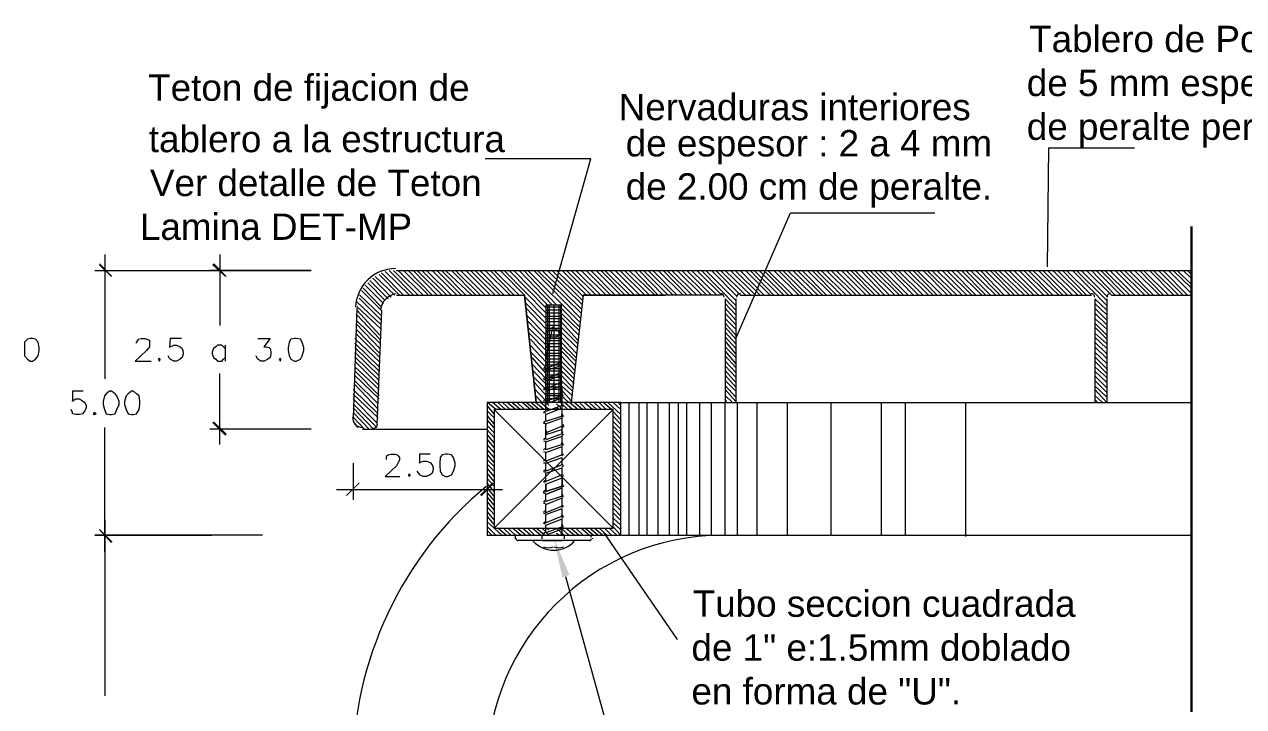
# Model space of a CAD drawing. Header units: inches. Extents: x 0.09 to 5.48, y 0.22 to 3.71.
# Drawn here: x 2.975 to 4.131, y 1.533 to 2.179 of the extents above; entities that cross this region are included whole.
import ezdxf

# ---------------------------------------------------------------- set-up
doc = ezdxf.new("R2010")
doc.units = ezdxf.units.IN
doc.header["$MEASUREMENT"] = 0
for name, color, linetype in [('PDF_PDF3_PDF4_PDF10_0', 7, 'Continuous'), ('PDF_PDF3_PDF4_PDF10_1', 7, 'Continuous'), ('PDF_PDF3_PDF4_PDF10_COTAS', 7, 'Continuous'), ('PDF_PDF3_PDF4_PDF10_COTAS-01', 7, 'Continuous'), ('PDF_PDF3_PDF4_PDF10_TEXTURA', 7, 'Continuous'), ('PDF_Texto', 7, 'Continuous')]:
    doc.layers.add(name, color=color, linetype=linetype)
doc.layers.add('PDF_PDF3_PDF4_PDF10_PROYECCION 2', color=7, linetype='Continuous', true_color=0x7f7f7f)
doc.styles.add('PDF Arial', font='arial.ttf')

msp = doc.modelspace()

# ---------------------------------------------------------------- linework, layer by layer
at = {"layer": 'PDF_PDF3_PDF4_PDF10_0', "lineweight": 13}
for points in [[(3.9451, 1.9493), (3.9462, 2.0622), (4.0276, 2.0622)], [(3.4761, 1.924), (3.5121, 2.0515), (3.4121, 2.0515)], [(3.6497, 1.8814), (3.7013, 2.0004), (3.8383, 2.0004)], [(3.0515, 1.9611), (3.0515, 1.8432)], [(3.1605, 1.9611), (3.1605, 1.8937)], [(3.042, 1.9459), (3.247, 1.9459), (3.151, 1.9459)], [(3.1605, 1.7808), (3.1605, 1.8482)], [(3.5873, 1.8207), (3.7412, 1.8207)], [(3.7496, 1.8207), (3.8973, 1.8207)], [(3.9057, 1.8207), (4.0473, 1.8207)], [(4.0562, 1.8207), (4.0815, 1.8207)], [(3.0515, 1.6792), (3.0515, 1.7971)], [(3.247, 1.7954), (3.151, 1.7954)], [(3.306, 1.7954), (3.4138, 1.7954)], [(3.0515, 1.7095), (3.0515, 1.5427)], [(3.2009, 1.6949), (3.042, 1.6949), (3.1526, 1.6949)], [(3.5907, 1.4691), (3.5396, 1.4703), (3.4885, 1.6556)]]:
    msp.add_lwpolyline(points, dxfattribs=at)
at = {"layer": 'PDF_PDF3_PDF4_PDF10_0', "lineweight": 18}
for points in [[(3.3279, 1.9459), (4.0815, 1.9459)], [(3.3279, 1.9224), (3.4492, 1.9224)], [(3.4492, 1.9224), (3.4604, 1.8207), (3.4492, 1.9224)], [(3.5048, 1.9224), (3.4935, 1.8207), (3.484, 1.8207), (3.4699, 1.8207), (3.4699, 1.9134), (3.484, 1.9134), (3.484, 1.8207)], [(3.635, 1.9224), (3.5048, 1.9224), (3.5823, 1.9224)], [(3.6395, 1.919), (3.6395, 1.8207)], [(3.6497, 1.919), (3.6497, 1.8207)], [(3.6541, 1.9224), (3.9866, 1.9224)], [(3.99, 1.919), (3.99, 1.8207)], [(4.0012, 1.919), (4.0012, 1.8207)], [(4.0057, 1.9224), (4.0815, 1.9224)], [(3.2902, 1.91), (3.2869, 1.8061)], [(3.3138, 1.9078), (3.3093, 1.7999)], [(3.0813, 1.8769), (3.0813, 1.878), (3.083, 1.8797), (3.083, 1.8808), (3.0858, 1.8814), (3.0897, 1.8814), (3.0914, 1.8808), (3.0937, 1.8797), (3.0937, 1.878), (3.0937, 1.8752), (3.0937, 1.8735), (3.0909, 1.8701), (3.0802, 1.86), (3.0954, 1.86)], [(3.124, 1.8814), (3.1133, 1.8814), (3.1128, 1.8729), (3.1133, 1.8735), (3.1167, 1.8752), (3.1195, 1.8752), (3.1229, 1.8735), (3.1246, 1.8718), (3.1257, 1.8684), (3.1257, 1.8668), (3.1246, 1.8634), (3.1229, 1.8617), (3.1195, 1.86), (3.1167, 1.86), (3.1133, 1.8617), (3.1128, 1.8623), (3.1116, 1.8651)], [(3.1656, 1.8718), (3.1639, 1.8735), (3.1622, 1.8752), (3.1583, 1.8752), (3.1566, 1.8735), (3.1543, 1.8718), (3.1532, 1.8684), (3.1532, 1.8668), (3.1543, 1.8634), (3.1566, 1.8617), (3.1583, 1.86), (3.1622, 1.86), (3.1639, 1.8617), (3.1656, 1.8634)], [(3.1656, 1.8752), (3.1656, 1.86)], [(3.1964, 1.8814), (3.2082, 1.8814), (3.2021, 1.8735), (3.2043, 1.8735), (3.2071, 1.8729), (3.2082, 1.8718), (3.2088, 1.8684), (3.2088, 1.8668), (3.2082, 1.8634), (3.206, 1.8617), (3.2026, 1.86), (3.1992, 1.86), (3.1964, 1.8617), (3.1959, 1.8623), (3.1948, 1.8651)], [(3.0308, 1.8314), (3.0207, 1.8314), (3.0207, 1.8218), (3.0207, 1.8224), (3.024, 1.8241), (3.0274, 1.8241), (3.0302, 1.8224), (3.0325, 1.8207), (3.0336, 1.8179), (3.0336, 1.8157), (3.0325, 1.8128), (3.0302, 1.81), (3.0274, 1.8095), (3.024, 1.8095), (3.0207, 1.81), (3.0207, 1.8112), (3.0195, 1.814)], [(3.4699, 1.8207), (3.4604, 1.8207)], [(3.5789, 1.8207), (3.5873, 1.8207)], [(3.7412, 1.8207), (3.7496, 1.8207)], [(3.8973, 1.8207), (3.9057, 1.8207)], [(4.0473, 1.8207), (4.0562, 1.8207)], [(3.2958, 1.7954), (3.306, 1.7954)]]:
    msp.add_lwpolyline(points, dxfattribs=at)
at = {"layer": 'PDF_PDF3_PDF4_PDF10_0', "lineweight": 5}
for points in [[(3.484, 1.9111), (3.4699, 1.9111)], [(3.484, 1.9083), (3.4699, 1.9083)], [(3.4711, 1.9134), (3.4711, 1.8207)], [(3.4727, 1.9134), (3.4727, 1.8207)], [(3.4772, 1.9134), (3.4772, 1.8207)], [(3.4817, 1.9134), (3.4817, 1.8207)], [(3.4834, 1.9134), (3.4834, 1.8207)], [(3.484, 1.9055), (3.4699, 1.9055)], [(3.484, 1.9021), (3.4699, 1.9021)], [(3.484, 1.8999), (3.4699, 1.8999)], [(3.484, 1.8971), (3.4699, 1.8971)], [(3.4694, 1.8527), (3.4694, 1.8864), (3.4761, 1.8926)], [(3.4694, 1.8606), (3.4761, 1.8926), (3.484, 1.8864), (3.4795, 1.8825), (3.4744, 1.883)], [(3.484, 1.8937), (3.4699, 1.8937)], [(3.484, 1.8909), (3.4699, 1.8909)], [(3.484, 1.8887), (3.4699, 1.8887)], [(3.484, 1.8864), (3.484, 1.8589), (3.4699, 1.8589)], [(3.484, 1.8847), (3.4699, 1.8847)], [(3.484, 1.8814), (3.4699, 1.8814)], [(3.484, 1.8791), (3.4699, 1.8791)], [(3.484, 1.8763), (3.4699, 1.8763)], [(3.484, 1.8735), (3.4699, 1.8735)], [(3.484, 1.8701), (3.4699, 1.8701)], [(3.484, 1.8673), (3.4699, 1.8673)], [(3.484, 1.8651), (3.4699, 1.8651)], [(3.484, 1.8617), (3.4699, 1.8617)], [(3.4694, 1.8432), (3.4694, 1.851)], [(3.484, 1.8493), (3.484, 1.8561), (3.4699, 1.8561)], [(3.484, 1.8527), (3.4699, 1.8527)], [(3.484, 1.8505), (3.4699, 1.8505)], [(3.4694, 1.8336), (3.4694, 1.8415)], [(3.484, 1.8398), (3.484, 1.8465), (3.4699, 1.8465)], [(3.484, 1.8443), (3.4699, 1.8443)], [(3.484, 1.8415), (3.4699, 1.8415)], [(3.484, 1.8381), (3.4699, 1.8381)], [(3.4694, 1.8218), (3.4694, 1.8291)], [(3.484, 1.8353), (3.4699, 1.8353)], [(3.484, 1.8331), (3.4699, 1.8331)], [(3.484, 1.8291), (3.4699, 1.8291)], [(3.484, 1.8269), (3.4699, 1.8269)], [(3.4851, 1.8274), (3.4851, 1.8347)], [(3.4694, 1.8123), (3.4694, 1.8196)], [(3.484, 1.8241), (3.4699, 1.8241)], [(3.4851, 1.8179), (3.4851, 1.8252)], [(3.4851, 1.8078), (3.4851, 1.8157)], [(3.4694, 1.8027), (3.4694, 1.81)], [(3.4851, 1.7909), (3.4851, 1.7982), (3.4851, 1.8061)], [(3.4694, 1.7859), (3.4694, 1.7932), (3.4694, 1.8005)], [(3.4694, 1.7758), (3.4694, 1.7836)], [(3.4851, 1.7808), (3.4851, 1.7887)], [(3.4694, 1.7651), (3.4694, 1.773)], [(3.4851, 1.7713), (3.4851, 1.7791)], [(3.4851, 1.7617), (3.4851, 1.7685)], [(3.4694, 1.7556), (3.4694, 1.7634)], [(3.4851, 1.7522), (3.4851, 1.7589)], [(3.4694, 1.746), (3.4694, 1.7539)], [(3.4851, 1.7494), (3.4851, 1.7415), (3.4851, 1.7494)], [(3.4694, 1.7432), (3.4694, 1.7365), (3.4694, 1.7432)], [(3.4851, 1.732), (3.4851, 1.7398)], [(3.4694, 1.7269), (3.4694, 1.7337)], [(3.4694, 1.7162), (3.4694, 1.7241)], [(3.4851, 1.7224), (3.4851, 1.7303)], [(3.4694, 1.7067), (3.4694, 1.7146)], [(3.4851, 1.7129), (3.4851, 1.7202)], [(3.4851, 1.7028), (3.4851, 1.7106)], [(3.4694, 1.6972), (3.4694, 1.7045)], [(3.4851, 1.6949), (3.4851, 1.7011)], [(3.4407, 1.6915), (3.4407, 1.6949), (3.5109, 1.6949)], [(3.5109, 1.6899), (3.443, 1.6899)], [(3.466, 1.6915), (3.466, 1.6949), (3.4868, 1.6949), (3.4868, 1.6915)], [(3.4666, 1.6915), (3.4666, 1.6915)], [(3.4666, 1.6899), (3.4851, 1.6899)], [(3.4694, 1.6949), (3.4694, 1.6949)], [(3.4851, 1.6915), (3.4851, 1.6915)], [(3.5137, 1.6921), (3.5137, 1.6915)], [(3.5413, 1.6949), (4.0815, 1.6949)]]:
    msp.add_lwpolyline(points, dxfattribs=at)
at = {"layer": 'PDF_PDF3_PDF4_PDF10_0', "lineweight": 18}
for points in [[(2.9808, 1.8814), (2.978, 1.8808), (2.9752, 1.878), (2.9752, 1.8729), (2.9752, 1.8701), (2.9752, 1.8651), (2.978, 1.8617), (2.9808, 1.86), (2.983, 1.86), (2.9858, 1.8617), (2.9881, 1.8651), (2.9892, 1.8701), (2.9892, 1.8729), (2.9881, 1.878), (2.9858, 1.8808), (2.983, 1.8814)], [(3.2313, 1.8814), (3.2279, 1.8808), (3.2262, 1.878), (3.2251, 1.8729), (3.2251, 1.8701), (3.2262, 1.8651), (3.2279, 1.8617), (3.2313, 1.86), (3.2329, 1.86), (3.2369, 1.8617), (3.2386, 1.8651), (3.2402, 1.8701), (3.2402, 1.8729), (3.2386, 1.878), (3.2369, 1.8808), (3.2329, 1.8814)], [(3.1032, 1.8623), (3.1021, 1.8617), (3.1032, 1.86), (3.1038, 1.8617)], [(3.2178, 1.8623), (3.2167, 1.8617), (3.2178, 1.86), (3.2183, 1.8617)], [(3.056, 1.8314), (3.0527, 1.8291), (3.051, 1.8269), (3.0499, 1.8218), (3.0499, 1.819), (3.051, 1.814), (3.0527, 1.81), (3.056, 1.8095), (3.0577, 1.8095), (3.0611, 1.81), (3.0628, 1.814), (3.065, 1.819), (3.065, 1.8218), (3.0628, 1.8269), (3.0611, 1.8291), (3.0577, 1.8314)], [(3.0768, 1.8314), (3.0734, 1.8291), (3.0718, 1.8269), (3.0701, 1.8218), (3.0701, 1.819), (3.0718, 1.814), (3.0734, 1.81), (3.0768, 1.8095), (3.0785, 1.8095), (3.0813, 1.81), (3.0841, 1.814), (3.0847, 1.819), (3.0847, 1.8218), (3.0841, 1.8269), (3.0813, 1.8291), (3.0785, 1.8314)], [(3.0414, 1.8112), (3.0403, 1.81), (3.0414, 1.8095), (3.0431, 1.81)]]:
    msp.add_lwpolyline(points, close=True, dxfattribs=at)
for centre, radius, start, end in [((3.327, 1.9097), 0.0379, 90, 178.0003), ((3.3304, 1.9064), 0.0177, 100.6946, 173.3156), ((3.6348, 1.9204), 0.00365, 1.3101, 89.9983), ((3.6539, 1.9204), 0.00365, 90.0017, 178.6899), ((3.9863, 1.9204), 0.00365, 1.3101, 89.9983), ((4.0049, 1.9204), 0.00365, 90.0017, 178.6899), ((3.2956, 1.8064), 0.00927, 178.0114, 269.9939), ((3.3062, 1.8002), 0.00365, 266.9895, 354.9907)]:
    msp.add_arc(centre, radius, start, end, dxfattribs=at)
at = {"layer": 'PDF_PDF3_PDF4_PDF10_0', "lineweight": 5}
for centre, radius, start, end in [((3.4433, 1.6918), 0.00197, 179.9976, 270.0024), ((3.477, 1.7075), 0.0267, 222.3804, 317.6196), ((3.5107, 1.6929), 0.00197, 359.9976, 90.0024), ((3.5107, 1.6918), 0.00197, 269.9976, 0.0024)]:
    msp.add_arc(centre, radius, start, end, dxfattribs=at)
at = {"layer": 'PDF_PDF3_PDF4_PDF10_0', "transparency": 33554559}
for points in [[(3.0588, 1.9403), (3.0459, 1.951), (3.0465, 1.9527)], [(3.0572, 1.9398), (3.0588, 1.9403), (3.0459, 1.951)], [(3.1672, 1.9403), (3.1532, 1.951), (3.1549, 1.9527)], [(3.1656, 1.9398), (3.1672, 1.9403), (3.1532, 1.951)], [(3.1549, 1.8027), (3.1532, 1.8016), (3.1672, 1.7909)], [(3.1532, 1.8016), (3.1672, 1.7909), (3.1656, 1.7893)], [(3.2925, 1.7449), (3.2807, 1.732), (3.2801, 1.7331)], [(3.293, 1.7443), (3.2925, 1.7449), (3.2807, 1.732)], [(3.407, 1.7331), (3.4087, 1.732), (3.4188, 1.7449)], [(3.4087, 1.732), (3.4188, 1.7449), (3.4205, 1.7443)], [(3.0588, 1.6887), (3.0459, 1.7), (3.0465, 1.7011)], [(3.0465, 1.7011), (3.0459, 1.7), (3.0588, 1.6887)], [(3.0572, 1.6876), (3.0588, 1.6887), (3.0459, 1.7)], [(3.0459, 1.7), (3.0588, 1.6887), (3.0572, 1.6876)], [(3.4851, 1.655), (3.4772, 1.6921), (3.4918, 1.6573)]]:
    msp.add_solid(points, dxfattribs=at)
at = {"layer": 'PDF_PDF3_PDF4_PDF10_1', "lineweight": 5}
for points in [[(3.4677, 1.851), (3.4677, 1.851)], [(3.484, 1.8589), (3.4694, 1.8527)], [(3.4694, 1.851), (3.4851, 1.8561)], [(3.484, 1.8493), (3.4694, 1.8432)], [(3.4857, 1.8578), (3.4857, 1.8578)], [(3.4677, 1.8415), (3.4677, 1.8415)], [(3.4694, 1.8415), (3.4851, 1.8465)], [(3.484, 1.8398), (3.4694, 1.8336)], [(3.4857, 1.8482), (3.4857, 1.8482)], [(3.4857, 1.8387), (3.4857, 1.8387)], [(3.4677, 1.8319), (3.4677, 1.8319)], [(3.4694, 1.8314), (3.4851, 1.837)], [(3.4851, 1.8274), (3.4694, 1.8218)], [(3.4868, 1.8269), (3.4868, 1.8269)], [(3.4683, 1.8196), (3.4683, 1.8196)], [(3.4694, 1.8196), (3.4851, 1.8252)], [(3.4851, 1.8179), (3.4694, 1.8123)], [(3.4694, 1.8095), (3.4851, 1.8157)], [(3.4868, 1.8173), (3.4868, 1.8173)], [(3.4683, 1.8112), (3.4683, 1.8112)], [(3.4851, 1.8078), (3.4694, 1.8027)], [(3.4694, 1.8005), (3.4851, 1.8061)], [(3.4868, 1.8078), (3.4868, 1.8078)], [(3.4683, 1.8005), (3.4683, 1.8005)], [(3.4851, 1.7982), (3.4699, 1.7921)], [(3.4699, 1.7904), (3.4857, 1.7954)], [(3.4868, 1.7971), (3.4868, 1.7971)], [(3.4683, 1.7842), (3.4683, 1.7842)], [(3.4851, 1.7909), (3.4694, 1.7853)], [(3.4694, 1.7909), (3.4694, 1.7909)], [(3.4694, 1.7836), (3.4851, 1.7887)], [(3.4851, 1.7808), (3.4694, 1.7758)], [(3.4868, 1.7904), (3.4868, 1.7904)], [(3.4868, 1.7808), (3.4868, 1.7808)], [(3.4683, 1.7735), (3.4683, 1.7735)], [(3.4694, 1.7735), (3.4851, 1.7791)], [(3.4851, 1.7713), (3.4694, 1.7651)], [(3.4694, 1.7634), (3.4851, 1.7685)], [(3.4868, 1.7702), (3.4868, 1.7702)], [(3.4683, 1.7634), (3.4683, 1.7634)], [(3.4851, 1.7617), (3.4694, 1.7556)], [(3.4694, 1.7539), (3.4851, 1.7589)], [(3.4868, 1.7606), (3.4868, 1.7606)], [(3.4683, 1.7539), (3.4683, 1.7539)], [(3.4851, 1.7522), (3.4694, 1.746)], [(3.4694, 1.7432), (3.4851, 1.7494)], [(3.4868, 1.7511), (3.4868, 1.7511)], [(3.4683, 1.7443), (3.4683, 1.7443)], [(3.4683, 1.7348), (3.4683, 1.7348)], [(3.4683, 1.7348), (3.4683, 1.7348)], [(3.4694, 1.7365), (3.4851, 1.7415), (3.4694, 1.7365)], [(3.4851, 1.7398), (3.4694, 1.7337), (3.4851, 1.7398)], [(3.4868, 1.7415), (3.4868, 1.7415)], [(3.4868, 1.7415), (3.4868, 1.7415)], [(3.4683, 1.7252), (3.4683, 1.7252)], [(3.4851, 1.732), (3.4694, 1.7269)], [(3.4694, 1.7241), (3.4851, 1.7303)], [(3.4851, 1.7224), (3.4694, 1.7162)], [(3.4868, 1.732), (3.4868, 1.732)], [(3.4683, 1.7146), (3.4683, 1.7146)], [(3.4694, 1.7146), (3.4851, 1.7202)], [(3.4851, 1.7129), (3.4694, 1.7067)], [(3.4694, 1.7045), (3.4851, 1.7106)], [(3.4868, 1.7219), (3.4868, 1.7219)], [(3.4868, 1.7123), (3.4868, 1.7123)], [(3.4683, 1.705), (3.4683, 1.705)], [(3.4851, 1.7028), (3.4694, 1.6972)], [(3.4694, 1.6949), (3.4851, 1.7011)], [(3.4868, 1.7028), (3.4868, 1.7028)], [(3.4851, 1.6949), (3.484, 1.6949)], [(3.4851, 1.6938), (3.4851, 1.6938)]]:
    msp.add_lwpolyline(points, dxfattribs=at)
for points in [[(3.4687, 1.7373, 0.14373), (3.4671, 1.7359, -0.14373)], [(3.4674, 1.735, 0.145101), (3.4692, 1.7349, -0.145101)], [(3.4859, 1.7424, 0.145101), (3.4842, 1.7426, -0.145101)], [(3.4847, 1.7407, 0.14373), (3.4862, 1.7421, -0.14373)]]:
    msp.add_lwpolyline(points, format="xyb", close=True, dxfattribs=at)
for centre, radius, start, end in [((3.4702, 1.8508), 0.00365, 114.6925, 147.4089), ((3.4685, 1.8552), 0.00309, 249.3589, 282.3831), ((3.4837, 1.8569), 0.00309, 69.3589, 102.3831), ((3.4837, 1.8474), 0.00309, 69.3589, 102.3831), ((3.482, 1.8614), 0.00365, 294.6925, 327.4089), ((3.4702, 1.8412), 0.00365, 114.6925, 147.4089), ((3.4685, 1.8457), 0.00309, 249.3589, 282.3831), ((3.4837, 1.8378), 0.00309, 69.3589, 102.3831), ((3.482, 1.8508), 0.00365, 294.6925, 327.4089), ((3.482, 1.8412), 0.00365, 294.6925, 327.4089), ((3.4702, 1.8311), 0.00365, 114.6925, 147.4089), ((3.4685, 1.8362), 0.00309, 249.3589, 282.3831), ((3.4848, 1.8255), 0.00309, 69.3589, 102.3831), ((3.4831, 1.8294), 0.00365, 294.6925, 327.4089), ((3.4702, 1.8199), 0.00365, 114.6925, 147.4089), ((3.4685, 1.8238), 0.00309, 249.3589, 282.3831), ((3.4848, 1.8159), 0.00309, 69.3589, 102.3831), ((3.4831, 1.8199), 0.00365, 294.6925, 327.4089), ((3.4702, 1.8092), 0.00365, 114.6925, 147.4089), ((3.4685, 1.8142), 0.00309, 249.3589, 282.3831), ((3.4848, 1.8058), 0.00309, 69.3589, 102.3831), ((3.4831, 1.8103), 0.00365, 294.6925, 327.4089), ((3.4702, 1.7996), 0.00365, 114.6925, 147.4089), ((3.4685, 1.8041), 0.00309, 249.3589, 282.3831), ((3.4719, 1.7901), 0.00365, 114.6925, 147.4089), ((3.4702, 1.7946), 0.00309, 249.3589, 282.3831), ((3.4848, 1.7895), 0.00309, 69.3589, 102.3831), ((3.4854, 1.7963), 0.00309, 69.3589, 102.3831), ((3.4837, 1.8008), 0.00365, 294.6925, 327.4089), ((3.4702, 1.7834), 0.00365, 114.6925, 147.4089), ((3.4685, 1.7873), 0.00309, 249.3589, 282.3831), ((3.4848, 1.7789), 0.00309, 69.3589, 102.3831), ((3.4831, 1.7929), 0.00365, 294.6925, 327.4089), ((3.4831, 1.7834), 0.00365, 294.6925, 327.4089), ((3.4702, 1.7738), 0.00365, 114.6925, 147.4089), ((3.4685, 1.7772), 0.00309, 249.3589, 282.3831), ((3.4848, 1.7682), 0.00309, 69.3589, 102.3831), ((3.4831, 1.7738), 0.00365, 294.6925, 327.4089), ((3.4702, 1.7631), 0.00365, 114.6925, 147.4089), ((3.4702, 1.7536), 0.00365, 114.6925, 147.4089), ((3.4685, 1.7665), 0.00309, 249.3589, 282.3831), ((3.4848, 1.7587), 0.00309, 69.3589, 102.3831), ((3.4831, 1.7631), 0.00365, 294.6925, 327.4089), ((3.4702, 1.7435), 0.00365, 114.6925, 147.4089), ((3.4685, 1.7581), 0.00309, 249.3589, 282.3831), ((3.4685, 1.7485), 0.00309, 249.3589, 282.3831), ((3.4848, 1.7491), 0.00309, 69.3589, 102.3831), ((3.4831, 1.7536), 0.00365, 294.6925, 327.4089), ((3.4702, 1.7244), 0.00365, 114.6925, 147.4089), ((3.4685, 1.7283), 0.00309, 249.3589, 282.3831), ((3.4848, 1.73), 0.00309, 69.3589, 102.3831), ((3.4848, 1.7199), 0.00309, 69.3589, 102.3831), ((3.4831, 1.7345), 0.00365, 294.6925, 327.4089), ((3.4831, 1.725), 0.00365, 294.6925, 327.4089), ((3.4702, 1.7148), 0.00365, 114.6925, 147.4089), ((3.4685, 1.7188), 0.00309, 249.3589, 282.3831), ((3.4848, 1.7104), 0.00309, 69.3589, 102.3831), ((3.4831, 1.7148), 0.00365, 294.6925, 327.4089), ((3.4702, 1.7042), 0.00365, 114.6925, 147.4089), ((3.4685, 1.7092), 0.00309, 249.3589, 282.3831), ((3.4848, 1.7014), 0.00309, 69.3589, 102.3831), ((3.4831, 1.7053), 0.00365, 294.6925, 327.4089), ((3.4708, 1.6946), 0.00365, 114.699, 179.2686), ((3.4837, 1.6941), 0.00197, 69.3903, 102.3499), ((3.4719, 1.6974), 0.0143, 251.3469, 288.6531), ((3.4815, 1.6974), 0.0143, 251.3469, 288.6531)]:
    msp.add_arc(centre, radius, start, end, dxfattribs=at)
at = {"layer": 'PDF_PDF3_PDF4_PDF10_COTAS', "lineweight": 30}
msp.add_lwpolyline([(4.0815, 1.5276), (4.0815, 1.9875)], dxfattribs=at)
at = {"layer": 'PDF_PDF3_PDF4_PDF10_COTAS', "lineweight": 18}
for points in [[(3.4138, 1.6949), (3.5407, 1.6949), (3.5407, 1.8207), (3.4138, 1.8207)], [(3.4205, 1.7016), (3.5334, 1.7016), (3.5334, 1.814), (3.4205, 1.814)], [(3.3745, 1.7718), (3.3711, 1.7713), (3.3694, 1.7685), (3.3689, 1.7634), (3.3689, 1.7606), (3.3694, 1.7556), (3.3711, 1.7522), (3.3745, 1.7505), (3.3762, 1.7505), (3.3801, 1.7522), (3.3818, 1.7556), (3.3835, 1.7606), (3.3835, 1.7634), (3.3818, 1.7685), (3.3801, 1.7713), (3.3762, 1.7718)], [(3.3402, 1.7528), (3.3391, 1.7522), (3.3402, 1.7505), (3.3408, 1.7522)]]:
    msp.add_lwpolyline(points, close=True, dxfattribs=at)
for points in [[(3.3183, 1.7668), (3.3183, 1.7685), (3.3189, 1.7702), (3.32, 1.7713), (3.3228, 1.7718), (3.3262, 1.7718), (3.3284, 1.7713), (3.3295, 1.7702), (3.3307, 1.7685), (3.3307, 1.7662), (3.3295, 1.764), (3.3279, 1.7606), (3.3172, 1.7505), (3.3312, 1.7505)], [(3.3599, 1.7718), (3.3498, 1.7718), (3.3498, 1.7634), (3.3498, 1.764), (3.3531, 1.7651), (3.3565, 1.7651), (3.3599, 1.764), (3.3616, 1.7617), (3.3627, 1.7589), (3.3627, 1.7572), (3.3616, 1.7539), (3.3599, 1.7522), (3.3565, 1.7505), (3.3531, 1.7505), (3.3498, 1.7522), (3.3498, 1.7528), (3.3475, 1.7556)]]:
    msp.add_lwpolyline(points, dxfattribs=at)
at = {"layer": 'PDF_PDF3_PDF4_PDF10_COTAS', "lineweight": 13}
for points in [[(3.2869, 1.7634), (3.2869, 1.7286)], [(3.4138, 1.7634), (3.4138, 1.7286)], [(3.2711, 1.7382), (3.4284, 1.7382)]]:
    msp.add_lwpolyline(points, dxfattribs=at)
at = {"layer": 'PDF_PDF3_PDF4_PDF10_COTAS-01', "lineweight": 13}
for points in [[(3.3307, 1.9224), (3.3116, 1.942)], [(3.3346, 1.9224), (3.3138, 1.9437)], [(3.3402, 1.9224), (3.3172, 1.9448)], [(3.3441, 1.9224), (3.3211, 1.9459)], [(3.3486, 1.9224), (3.325, 1.9459)], [(3.3531, 1.9224), (3.3295, 1.9459)], [(3.3582, 1.9224), (3.3346, 1.9459)], [(3.3616, 1.9224), (3.3391, 1.9459)], [(3.3666, 1.9224), (3.3436, 1.9459)], [(3.3711, 1.9224), (3.3475, 1.9459)], [(3.3756, 1.9224), (3.352, 1.9459)], [(3.3801, 1.9224), (3.3565, 1.9459)], [(3.3851, 1.9224), (3.3616, 1.9459)], [(3.3896, 1.9224), (3.366, 1.9459)], [(3.3936, 1.9224), (3.3705, 1.9459)], [(3.3992, 1.9224), (3.3745, 1.9459)], [(3.4031, 1.9224), (3.3801, 1.9459)], [(3.4076, 1.9224), (3.384, 1.9459)], [(3.4121, 1.9224), (3.3885, 1.9459)], [(3.4171, 1.9224), (3.3936, 1.9459)], [(3.4216, 1.9224), (3.3981, 1.9459)], [(3.4261, 1.9224), (3.4025, 1.9459)], [(3.4301, 1.9224), (3.407, 1.9459)], [(3.4357, 1.9224), (3.4121, 1.9459)], [(3.4396, 1.9224), (3.4166, 1.9459)], [(3.4441, 1.9224), (3.4205, 1.9459)], [(3.4492, 1.9224), (3.4261, 1.9459)], [(3.4699, 1.9055), (3.4301, 1.9459)], [(3.4699, 1.91), (3.4346, 1.9459)], [(3.4711, 1.9134), (3.4391, 1.9459)], [(3.4756, 1.9134), (3.4441, 1.9459)], [(3.4795, 1.9134), (3.4486, 1.9459)], [(3.5014, 1.8971), (3.4525, 1.9459)], [(3.5025, 1.9005), (3.4581, 1.9459)], [(3.5031, 1.9055), (3.4615, 1.9459)], [(3.5031, 1.9094), (3.466, 1.9459)], [(3.5042, 1.9134), (3.4711, 1.9459)], [(3.5042, 1.9173), (3.4756, 1.9459)], [(3.5048, 1.9212), (3.4795, 1.9459)], [(3.5081, 1.9224), (3.4851, 1.9459)], [(3.5126, 1.9224), (3.489, 1.9459)], [(3.5171, 1.9224), (3.4935, 1.9459)], [(3.5216, 1.9224), (3.498, 1.9459)], [(3.5267, 1.9224), (3.5031, 1.9459)], [(3.5312, 1.9224), (3.5076, 1.9459)], [(3.5351, 1.9224), (3.5121, 1.9459)], [(3.5407, 1.9224), (3.5171, 1.9459)], [(3.5446, 1.9224), (3.5216, 1.9459)], [(3.5491, 1.9224), (3.5255, 1.9459)], [(3.5536, 1.9224), (3.53, 1.9459)], [(3.5587, 1.9224), (3.5351, 1.9459)], [(3.5632, 1.9224), (3.5396, 1.9459)], [(3.5677, 1.9224), (3.5441, 1.9459)], [(3.5727, 1.9224), (3.5486, 1.9459)], [(3.5761, 1.9224), (3.5536, 1.9459)], [(3.5806, 1.9224), (3.5581, 1.9459)], [(3.5856, 1.9224), (3.562, 1.9459)], [(3.5901, 1.9224), (3.5665, 1.9459)], [(3.5941, 1.9224), (3.571, 1.9459)], [(3.5997, 1.9224), (3.5761, 1.9459)], [(3.6036, 1.9224), (3.5806, 1.9459)], [(3.6081, 1.9224), (3.5845, 1.9459)], [(3.6126, 1.9224), (3.589, 1.9459)], [(3.6176, 1.9224), (3.5941, 1.9459)], [(3.6221, 1.9224), (3.5985, 1.9459)], [(3.6266, 1.9224), (3.603, 1.9459)], [(3.6317, 1.9224), (3.6075, 1.9459)], [(3.6362, 1.9224), (3.6126, 1.9459)], [(3.6497, 1.9128), (3.6171, 1.9459)], [(3.6497, 1.9173), (3.621, 1.9459)], [(3.6508, 1.9212), (3.6266, 1.9459)], [(3.6541, 1.9224), (3.6306, 1.9459)], [(3.6586, 1.9224), (3.635, 1.9459)], [(3.6637, 1.9224), (3.6395, 1.9459)], [(3.6682, 1.9224), (3.6446, 1.9459)], [(3.6727, 1.9224), (3.6491, 1.9459)], [(3.6766, 1.9224), (3.6536, 1.9459)], [(3.6822, 1.9224), (3.6586, 1.9459)], [(3.6856, 1.9224), (3.6631, 1.9459)], [(3.6906, 1.9224), (3.6671, 1.9459)], [(3.6951, 1.9224), (3.6716, 1.9459)], [(3.6996, 1.9224), (3.676, 1.9459)], [(3.7036, 1.9224), (3.68, 1.9459)], [(3.7092, 1.9224), (3.6856, 1.9459)], [(3.7131, 1.9224), (3.6901, 1.9459)], [(3.7176, 1.9224), (3.694, 1.9459)], [(3.7227, 1.9224), (3.6985, 1.9459)], [(3.7272, 1.9224), (3.7036, 1.9459)], [(3.7316, 1.9224), (3.7081, 1.9459)], [(3.7356, 1.9224), (3.7126, 1.9459)], [(3.7412, 1.9224), (3.7176, 1.9459)], [(3.7451, 1.9224), (3.7221, 1.9459)], [(3.7496, 1.9224), (3.726, 1.9459)], [(3.7541, 1.9224), (3.7305, 1.9459)], [(3.7592, 1.9224), (3.7356, 1.9459)], [(3.7637, 1.9224), (3.7401, 1.9459)], [(3.7681, 1.9224), (3.7446, 1.9459)], [(3.7732, 1.9224), (3.7496, 1.9459)], [(3.7777, 1.9224), (3.7541, 1.9459)], [(3.7816, 1.9224), (3.7586, 1.9459)], [(3.7861, 1.9224), (3.7625, 1.9459)], [(3.7906, 1.9224), (3.7681, 1.9459)], [(3.7951, 1.9224), (3.7721, 1.9459)], [(3.8002, 1.9224), (3.7766, 1.9459)], [(3.8047, 1.9224), (3.7811, 1.9459)], [(3.8086, 1.9224), (3.7856, 1.9459)], [(3.8131, 1.9224), (3.7895, 1.9459)], [(3.8181, 1.9224), (3.7951, 1.9459)], [(3.8226, 1.9224), (3.799, 1.9459)], [(3.8271, 1.9224), (3.8035, 1.9459)], [(3.8322, 1.9224), (3.8086, 1.9459)], [(3.8367, 1.9224), (3.8131, 1.9459)], [(3.8406, 1.9224), (3.8176, 1.9459)], [(3.8451, 1.9224), (3.8215, 1.9459)], [(3.8501, 1.9224), (3.8271, 1.9459)], [(3.8546, 1.9224), (3.831, 1.9459)], [(3.8591, 1.9224), (3.8355, 1.9459)], [(3.8642, 1.9224), (3.84, 1.9459)], [(3.8687, 1.9224), (3.8451, 1.9459)], [(3.8732, 1.9224), (3.8496, 1.9459)], [(3.8771, 1.9224), (3.8541, 1.9459)], [(3.8827, 1.9224), (3.8591, 1.9459)], [(3.8866, 1.9224), (3.8636, 1.9459)], [(3.8911, 1.9224), (3.8676, 1.9459)], [(3.8962, 1.9224), (3.872, 1.9459)], [(3.9001, 1.9224), (3.8771, 1.9459)], [(3.9041, 1.9224), (3.8816, 1.9459)], [(3.9097, 1.9224), (3.8861, 1.9459)], [(3.9136, 1.9224), (3.8906, 1.9459)], [(3.9181, 1.9224), (3.8945, 1.9459)], [(3.9232, 1.9224), (3.899, 1.9459)], [(3.9276, 1.9224), (3.9041, 1.9459)], [(3.9321, 1.9224), (3.9085, 1.9459)], [(3.9366, 1.9224), (3.913, 1.9459)], [(3.9417, 1.9224), (3.9181, 1.9459)], [(3.9462, 1.9224), (3.9226, 1.9459)], [(3.9501, 1.9224), (3.9271, 1.9459)], [(3.9557, 1.9224), (3.931, 1.9459)], [(3.9597, 1.9224), (3.9366, 1.9459)], [(3.9641, 1.9224), (3.9406, 1.9459)], [(3.9686, 1.9224), (3.9451, 1.9459)], [(3.9737, 1.9224), (3.9501, 1.9459)], [(3.9782, 1.9224), (3.9546, 1.9459)], [(3.9821, 1.9224), (3.9591, 1.9459)], [(3.9866, 1.9224), (3.963, 1.9459)], [(4.0012, 1.9128), (3.9686, 1.9459)], [(4.0012, 1.9173), (3.9726, 1.9459)], [(4.0023, 1.9207), (3.9771, 1.9459)], [(4.0057, 1.9224), (3.9821, 1.9459)], [(4.0091, 1.9224), (3.9866, 1.9459)], [(4.0147, 1.9224), (3.9911, 1.9459)], [(4.0186, 1.9224), (3.9956, 1.9459)], [(4.0231, 1.9224), (3.9995, 1.9459)], [(4.0276, 1.9224), (4.004, 1.9459)], [(4.0327, 1.9224), (4.0091, 1.9459)], [(4.0372, 1.9224), (4.0136, 1.9459)], [(4.0416, 1.9224), (4.0181, 1.9459)], [(4.0456, 1.9224), (4.0226, 1.9459)], [(4.0512, 1.9224), (4.0276, 1.9459)], [(4.0551, 1.9224), (4.0321, 1.9459)], [(4.0596, 1.9224), (4.036, 1.9459)], [(4.0647, 1.9224), (4.0416, 1.9459)], [(4.0692, 1.9224), (4.0456, 1.9459)], [(4.0737, 1.9224), (4.0501, 1.9459)], [(4.0776, 1.9224), (4.0546, 1.9459)], [(4.0815, 1.924), (4.0596, 1.9459)], [(4.0815, 1.9291), (4.0641, 1.9459)], [(4.0815, 1.9325), (4.068, 1.9459)], [(4.0815, 1.9381), (4.0737, 1.9459)], [(4.0815, 1.942), (4.0776, 1.9459)], [(3.3155, 1.9145), (3.2981, 1.9319)], [(3.3172, 1.9173), (3.3009, 1.9342)], [(3.32, 1.919), (3.3026, 1.9364)], [(3.3228, 1.9207), (3.3054, 1.9386)], [(3.3262, 1.9224), (3.3076, 1.9403)], [(3.3133, 1.8988), (3.2925, 1.9195)], [(3.3133, 1.9033), (3.293, 1.9229)], [(3.3138, 1.9078), (3.2947, 1.9268)], [(3.3138, 1.9111), (3.2964, 1.9291)], [(3.4699, 1.9005), (3.4492, 1.9212)], [(3.6497, 1.9083), (3.6395, 1.919)], [(4.0012, 1.9083), (3.99, 1.919)], [(3.3133, 1.8943), (3.2902, 1.9162)], [(3.3133, 1.8903), (3.2902, 1.9117)], [(3.3121, 1.8847), (3.2902, 1.9083)], [(3.4699, 1.8954), (3.4503, 1.9151)], [(3.4699, 1.8903), (3.4508, 1.91)], [(3.5014, 1.8926), (3.484, 1.91)], [(3.6497, 1.9038), (3.6395, 1.9145)], [(3.6497, 1.8988), (3.6395, 1.91)], [(4.0012, 1.9038), (3.99, 1.9145)], [(4.0012, 1.8988), (3.99, 1.91)], [(3.3121, 1.8769), (3.2897, 1.8988)], [(3.3121, 1.8808), (3.2902, 1.9038)], [(3.4699, 1.8847), (3.4508, 1.9038)], [(3.4699, 1.8797), (3.452, 1.8982)], [(3.5014, 1.8887), (3.484, 1.9055)], [(3.5008, 1.8847), (3.484, 1.9016)], [(3.4997, 1.8797), (3.484, 1.8971)], [(3.6497, 1.8943), (3.6395, 1.9055)], [(3.6497, 1.8903), (3.6395, 1.9005)], [(3.6497, 1.8847), (3.6395, 1.896)], [(4.0012, 1.8943), (3.99, 1.9055)], [(4.0012, 1.8903), (3.99, 1.9005)], [(4.0012, 1.8847), (3.99, 1.896)], [(3.3121, 1.8718), (3.2897, 1.8954)], [(3.3121, 1.8673), (3.2897, 1.8903)], [(3.3121, 1.8634), (3.2897, 1.8859)], [(3.4699, 1.8752), (3.4525, 1.892)], [(3.4699, 1.8701), (3.4537, 1.8864)], [(3.4997, 1.8763), (3.484, 1.892)], [(3.4997, 1.8718), (3.484, 1.8875)], [(3.6497, 1.8808), (3.6395, 1.892)], [(3.6497, 1.8763), (3.6395, 1.8875)], [(4.0012, 1.8808), (3.99, 1.892)], [(4.0012, 1.8763), (3.99, 1.8864)], [(3.3121, 1.8589), (3.2885, 1.8814)], [(3.3116, 1.8544), (3.2885, 1.8769)], [(3.3116, 1.8505), (3.2885, 1.8729)], [(3.4699, 1.864), (3.4548, 1.8808)], [(3.4699, 1.8589), (3.4548, 1.8746)], [(3.4986, 1.8673), (3.484, 1.8825)], [(3.498, 1.8634), (3.484, 1.878)], [(3.498, 1.86), (3.484, 1.8735)], [(3.6497, 1.8718), (3.6395, 1.883)], [(3.6497, 1.8668), (3.6395, 1.8791)], [(3.6497, 1.8634), (3.6395, 1.8735)], [(4.0012, 1.8718), (3.99, 1.8825)], [(4.0012, 1.8668), (3.99, 1.878)], [(4.0012, 1.8623), (3.99, 1.8735)], [(3.3116, 1.846), (3.2885, 1.8684)], [(3.3116, 1.8415), (3.2885, 1.864)], [(3.4699, 1.8538), (3.4553, 1.8684)], [(3.4699, 1.8482), (3.4565, 1.8634)], [(3.498, 1.8555), (3.484, 1.8696)], [(3.4969, 1.851), (3.484, 1.8651)], [(3.6497, 1.8578), (3.6395, 1.8696)], [(3.6497, 1.8538), (3.6395, 1.8651)], [(4.0012, 1.8578), (3.99, 1.8684)], [(4.0012, 1.8527), (3.99, 1.864)], [(3.3116, 1.8274), (3.288, 1.851)], [(3.3116, 1.837), (3.2885, 1.86)], [(3.3116, 1.8331), (3.2885, 1.8544)], [(3.4699, 1.8432), (3.4565, 1.8572)], [(3.4699, 1.8381), (3.457, 1.851)], [(3.4963, 1.8477), (3.484, 1.86)], [(3.4963, 1.8432), (3.484, 1.8555)], [(3.4963, 1.8387), (3.484, 1.851)], [(3.6497, 1.8493), (3.6395, 1.86)], [(3.6497, 1.8449), (3.6395, 1.8555)], [(3.6497, 1.8398), (3.6395, 1.851)], [(4.0012, 1.8482), (3.99, 1.86)], [(4.0012, 1.8443), (3.99, 1.8544)], [(4.0012, 1.8398), (3.99, 1.8505)], [(3.3116, 1.8241), (3.288, 1.8465)], [(3.3104, 1.8196), (3.288, 1.8415)], [(3.3104, 1.8145), (3.288, 1.8381)], [(3.4699, 1.8331), (3.4581, 1.8449)], [(3.4699, 1.8274), (3.4587, 1.8398)], [(3.4952, 1.8347), (3.484, 1.8465)], [(3.4946, 1.8314), (3.484, 1.8415)], [(3.6497, 1.8353), (3.6395, 1.8465)], [(3.6497, 1.8314), (3.6395, 1.8415)], [(4.0012, 1.8347), (3.99, 1.846)], [(4.0012, 1.8303), (3.99, 1.8415)], [(3.3104, 1.81), (3.2869, 1.8331)], [(3.3104, 1.8061), (3.2869, 1.8286)], [(3.4694, 1.8224), (3.4587, 1.8336)], [(3.466, 1.8207), (3.4598, 1.8274)], [(3.4946, 1.8269), (3.484, 1.837)], [(3.4935, 1.8224), (3.484, 1.8331)], [(3.4913, 1.8207), (3.484, 1.8274)], [(3.6497, 1.8258), (3.6395, 1.837)], [(3.6497, 1.8218), (3.6395, 1.8331)], [(3.6463, 1.8207), (3.6395, 1.8274)], [(4.0012, 1.8258), (3.99, 1.8364)], [(4.0012, 1.8207), (3.99, 1.8331)], [(3.9973, 1.8207), (3.99, 1.8274)], [(3.3093, 1.8016), (3.2869, 1.8241)], [(3.3093, 1.7971), (3.2869, 1.8196)], [(3.306, 1.7954), (3.2869, 1.8157)], [(3.4205, 1.81), (3.4138, 1.8179)], [(3.4222, 1.814), (3.4143, 1.8207)], [(3.4267, 1.814), (3.4188, 1.8207)], [(3.4312, 1.814), (3.4239, 1.8207)], [(3.4357, 1.814), (3.4284, 1.8207)], [(3.4407, 1.814), (3.4329, 1.8207)], [(3.4452, 1.814), (3.4374, 1.8207)], [(3.4492, 1.814), (3.4424, 1.8207)], [(3.4548, 1.814), (3.4469, 1.8207)], [(3.4587, 1.814), (3.4508, 1.8207)], [(3.4632, 1.814), (3.4553, 1.8207)], [(3.4677, 1.814), (3.4598, 1.8207)], [(3.4604, 1.8207), (3.4604, 1.8218)], [(3.4722, 1.814), (3.4643, 1.8207)], [(3.4722, 1.8179), (3.4694, 1.8207)], [(3.4857, 1.814), (3.4795, 1.8196)], [(3.4817, 1.814), (3.4795, 1.8157)], [(3.4902, 1.814), (3.4834, 1.8207)], [(3.4946, 1.814), (3.4873, 1.8207)], [(3.4997, 1.814), (3.4918, 1.8207)], [(3.5042, 1.814), (3.4963, 1.8207)], [(3.5081, 1.814), (3.5014, 1.8207)], [(3.5137, 1.814), (3.5059, 1.8207)], [(3.5177, 1.814), (3.5104, 1.8207)], [(3.5222, 1.814), (3.5154, 1.8207)], [(3.5267, 1.814), (3.5199, 1.8207)], [(3.5317, 1.814), (3.5239, 1.8207)], [(3.5407, 1.8095), (3.5283, 1.8207)], [(3.5407, 1.814), (3.5334, 1.8207)], [(3.5407, 1.8179), (3.5379, 1.8207)], [(3.5407, 1.8207), (3.5789, 1.8207)], [(3.6412, 1.8207), (3.6395, 1.8235)], [(3.9928, 1.8207), (3.99, 1.8235)], [(3.302, 1.7954), (3.2869, 1.8112)], [(3.2975, 1.7954), (3.2869, 1.8067)], [(3.4205, 1.8061), (3.4138, 1.8128)], [(3.4205, 1.8005), (3.4138, 1.8084)], [(3.4205, 1.7966), (3.4138, 1.8044)], [(3.4205, 1.7016), (3.5334, 1.814)], [(3.4205, 1.814), (3.5334, 1.7016)], [(3.5407, 1.8044), (3.5334, 1.8123)], [(3.5407, 1.7999), (3.5334, 1.8078)], [(3.2914, 1.7971), (3.288, 1.8005)], [(3.4205, 1.7921), (3.4138, 1.7988)], [(3.4205, 1.7876), (3.4138, 1.7949)], [(3.5407, 1.7954), (3.5334, 1.8027)], [(3.5407, 1.7909), (3.5334, 1.7982)], [(3.5407, 1.7859), (3.5334, 1.7938)], [(3.4205, 1.7825), (3.4138, 1.7904)], [(3.4205, 1.778), (3.4138, 1.7859)], [(3.4205, 1.7735), (3.4138, 1.7808)], [(3.5407, 1.7814), (3.5334, 1.7893)], [(3.5407, 1.7775), (3.5334, 1.7853)], [(3.5407, 1.7718), (3.5334, 1.7808)], [(3.4205, 1.7685), (3.4138, 1.7763)], [(3.4205, 1.764), (3.4138, 1.7718)], [(3.5407, 1.7685), (3.5334, 1.7758)], [(3.5407, 1.7634), (3.5334, 1.7713)], [(3.4205, 1.7601), (3.4138, 1.7668)], [(3.4205, 1.7556), (3.4138, 1.7623)], [(3.4205, 1.7505), (3.4138, 1.7584)], [(3.5407, 1.7589), (3.5334, 1.7668)], [(3.5407, 1.7544), (3.5334, 1.7617)], [(3.5407, 1.7505), (3.5334, 1.7572)], [(3.4205, 1.746), (3.4138, 1.7539)], [(3.4205, 1.7415), (3.4138, 1.7488)], [(3.5407, 1.7449), (3.5334, 1.7528)], [(3.5407, 1.741), (3.5334, 1.7488)], [(3.4205, 1.7365), (3.4138, 1.7443)], [(3.4205, 1.732), (3.4138, 1.7398)], [(3.4205, 1.728), (3.4138, 1.7353)], [(3.5407, 1.7365), (3.5334, 1.7432)], [(3.5407, 1.732), (3.5334, 1.7393)], [(3.5407, 1.7269), (3.5334, 1.7348)], [(3.4205, 1.7236), (3.4138, 1.7314)], [(3.4205, 1.7191), (3.4138, 1.7269)], [(3.5407, 1.7224), (3.5334, 1.7303)], [(3.5407, 1.7185), (3.5334, 1.7252)], [(3.4205, 1.7146), (3.4138, 1.7219)], [(3.4205, 1.7095), (3.4138, 1.7174)], [(3.4205, 1.705), (3.4138, 1.7129)], [(3.5407, 1.7129), (3.5334, 1.7207)], [(3.5407, 1.7089), (3.5334, 1.7162)], [(3.5407, 1.7045), (3.5334, 1.7112)], [(3.4278, 1.6949), (3.4138, 1.7078)], [(3.4222, 1.6949), (3.4138, 1.7033)], [(3.4183, 1.6949), (3.4138, 1.6994)], [(3.4318, 1.6949), (3.4239, 1.7016)], [(3.4362, 1.6949), (3.4295, 1.7016)], [(3.4407, 1.6949), (3.4334, 1.7016)], [(3.4458, 1.6949), (3.4379, 1.7016)], [(3.4503, 1.6949), (3.4424, 1.7016)], [(3.4548, 1.6949), (3.4475, 1.7016)], [(3.4587, 1.6949), (3.452, 1.7016)], [(3.4643, 1.6949), (3.4565, 1.7016)], [(3.4683, 1.6949), (3.4604, 1.7016)], [(3.4722, 1.6949), (3.466, 1.7016)], [(3.4722, 1.7), (3.4699, 1.7016)], [(3.4868, 1.6949), (3.4795, 1.7016)], [(3.4913, 1.6949), (3.484, 1.7016)], [(3.4963, 1.6949), (3.4885, 1.7016)], [(3.5008, 1.6949), (3.493, 1.7016)], [(3.5048, 1.6949), (3.498, 1.7016)], [(3.5104, 1.6949), (3.5025, 1.7016)], [(3.5143, 1.6949), (3.5064, 1.7016)], [(3.5188, 1.6949), (3.5109, 1.7016)], [(3.5233, 1.6949), (3.5154, 1.7016)], [(3.5272, 1.6949), (3.5199, 1.7016)], [(3.5317, 1.6949), (3.525, 1.7016)], [(3.5368, 1.6949), (3.5295, 1.7016)], [(3.5407, 1.7), (3.5334, 1.7067)], [(3.5407, 1.6949), (3.5334, 1.7028)], [(3.4823, 1.6949), (3.4795, 1.6966)]]:
    msp.add_lwpolyline(points, dxfattribs=at)
at = {"layer": 'PDF_PDF3_PDF4_PDF10_COTAS-01', "transparency": 33554559}
for points in [[(3.4138, 1.6955), (3.4143, 1.6949), (3.4132, 1.6949)], [(3.4143, 1.6949), (3.4132, 1.6949), (3.4143, 1.6943)], [(3.4132, 1.6949), (3.4143, 1.6943), (3.4138, 1.6943)], [(3.4143, 1.6955), (3.4138, 1.6955), (3.4143, 1.6949)]]:
    msp.add_solid(points, dxfattribs=at)
at = {"layer": 'PDF_PDF3_PDF4_PDF10_PROYECCION 2', "lineweight": 5}
for points in [[(3.5486, 1.6949), (3.5486, 1.8207)], [(3.5581, 1.6949), (3.5581, 1.8207)], [(3.5654, 1.6949), (3.5654, 1.8207)], [(3.5761, 1.6949), (3.5761, 1.8207)], [(3.5868, 1.6949), (3.5868, 1.8207)], [(3.5952, 1.6949), (3.5952, 1.8207)], [(3.603, 1.6949), (3.603, 1.8207)], [(3.6154, 1.6949), (3.6154, 1.8207)], [(3.6266, 1.6949), (3.6266, 1.8207)], [(3.6395, 1.6949), (3.6395, 1.8207)], [(3.6513, 1.6949), (3.6513, 1.8207)], [(3.6699, 1.6949), (3.6699, 1.8207)], [(3.6985, 1.6949), (3.6985, 1.8207)], [(3.7401, 1.6949), (3.7401, 1.8207)], [(3.7878, 1.6949), (3.7878, 1.8207)], [(3.8103, 1.6949), (3.8103, 1.8207)], [(3.8676, 1.6938), (3.8676, 1.8207)]]:
    msp.add_lwpolyline(points, dxfattribs=at)
for centre, radius, start, end in [((3.6365, 1.4717), 0.3502, 129.6716, 179.9616), ((3.6365, 1.4722), 0.2227, 90.033, 179.967)]:
    msp.add_arc(centre, radius, start, end, dxfattribs=at)
at = {"layer": 'PDF_PDF3_PDF4_PDF10_TEXTURA', "lineweight": 13}
msp.add_lwpolyline([(3.5239, 1.6983), (3.5941, 1.5961)], dxfattribs=at)

# ---------------------------------------------------------------- texts
at = {"layer": 'PDF_Texto', "char_height": 0.024993, "attachment_point": 7, "style": 'PDF Arial'}
for s, insert in [('Tablero de Polipropileno', (3.9276, 2.1452)), ('Teton de fijacion de', (3.0925, 2.0991)), ('de 5 mm espesor y de 2.5 a 3.0 cm', (3.9254, 2.1036)), ('Nervaduras interiores', (3.5385, 2.0879)), ('de peralte perimetral.', (3.9254, 2.0621)), ('tablero a la estructura', (3.0931, 2.0576)), ('de espesor : 2 a 4 mm', (3.5452, 2.0464)), ('Ver detalle de Teton', (3.0942, 2.016)), ('de 2.00 cm de peralte.', (3.5452, 2.0054)), ('Lamina DET-MP', (3.0847, 1.9745)), ('Tubo seccion cuadrada', (3.6087, 1.6173)), ('de 1" e:1.5mm doblado', (3.6075, 1.5757)), ('en forma de "U".', (3.6075, 1.5342))]:
    msp.add_mtext(s, dxfattribs=dict(at, insert=insert))

doc.saveas('drawing.dxf')
